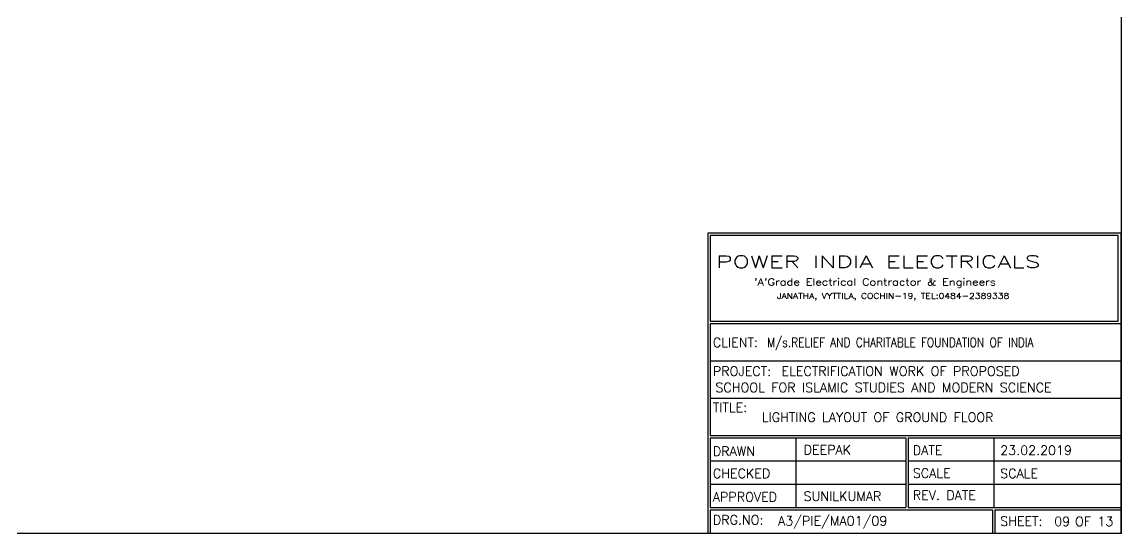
# Model space of a CAD drawing. Header units: inches. Extents: x -221585 to 401252, y -284294 to 332380.
# Drawn here: x 135218 to 140182, y 50275 to 52584 of the extents above; entities that cross this region are included whole.
import ezdxf

# ---------------------------------------------------------------- set-up
doc = ezdxf.new("R2010")
doc.units = ezdxf.units.IN
doc.header["$MEASUREMENT"] = 0
doc.linetypes.add('HIDDEN2', pattern=[0.1875, 0.125, -0.0625])
doc.layers.add('text', color=72, linetype='HIDDEN2', lineweight=5)
doc.styles.add('ROMAND', font='ROMAND.shx')
doc.styles.add('ROMANT', font='romant', dxfattribs={"width": 0.8, "oblique": 1, "height": 3})

# ---------------------------------------------------------------- blocks, each defined once
blk = doc.blocks.new('HF')
at = {"color": 1}
for s, height, style, width, p in [('POWER INDIA ELECTRICALS', 3.5, 'ROMANT', 1.5, (-34.43, 3.77)), ("'A'Grade Electrical Contractor & Engineers", 2, 'ROMANT', 1.2, (-23.6, -1.27)), ('JANATHA, VYTTILA, COCHIN-19, TEL:0484-2389338 ', 1.6, 'ROMAND', 1.2, (-17, -5.05))]:
    blk.add_text(s, height=height, dxfattribs=dict(at, style=style, width=width)).set_placement(p)

msp = doc.modelspace()

# ---------------------------------------------------------------- linework, layer by layer
at = {"color": 6}
for p, q in [((138323.5, 51223.9), (138323.5, 50719.9)), ((138324.2, 51223.9), (140179.2, 51223.9)), ((138324.2, 51055.9), (140179.2, 51055.9)), ((138324.2, 50887.9), (140179.2, 50887.9)), ((138323.5, 50709.4), (138323.5, 50394.4)), ((138324.2, 50719.9), (140179.2, 50719.9)), ((138324.2, 50709.4), (139207.4, 50709.4)), ((138710.1, 50709.4), (138710.1, 50394.4)), ((139207.4, 50709.4), (139207.4, 50394.4)), ((139216.6, 50709.4), (139216.6, 50394.4)), ((139216.6, 50709.4), (139603.7, 50709.4)), ((139603.7, 50709.4), (139603.7, 50394.4)), ((139603.7, 50709.4), (140179.2, 50709.4)), ((138324.2, 50604.4), (139207.4, 50604.4)), ((139216.6, 50604.4), (140179.2, 50604.4)), ((138324.2, 50499.4), (138628.4, 50499.4)), ((138628.4, 50499.4), (139207.4, 50499.4)), ((139216.6, 50499.4), (139603.7, 50499.4)), ((139603.7, 50499.4), (140179.2, 50499.4)), ((138324.2, 50394.4), (139207.4, 50394.4)), ((139216.6, 50394.4), (139613.8, 50394.4)), ((139613.8, 50394.4), (140179.2, 50394.4)), ((138324.2, 50383.9), (139598.5, 50383.9)), ((138324.2, 50383.9), (138324.2, 50278.9)), ((139598.5, 50383.9), (139598.5, 50278.4)), ((139609, 50383.9), (139609, 50277.7)), ((139609, 50383.9), (140179.2, 50383.9))]:
    msp.add_line(p, q, dxfattribs=at)
at = {"color": 6, "const_width": 6.3}
msp.add_lwpolyline([(140179.2, 50278.4), (131563.9, 50278.4), (131563.9, 56079.6), (140179.2, 56079.6)], close=True, dxfattribs=at)
at = {"color": 6}
for points in [[(138313.7, 51631.4), (138313.7, 50278.4), (140179.2, 50278.4), (140179.2, 51631.4)], [(138324.2, 51620.9), (138324.2, 51234.4), (140165.4, 51234.4), (140165.4, 51620.9)]]:
    msp.add_lwpolyline(points, close=True, dxfattribs=at)

# ---------------------------------------------------------------- block references
at = {"layer": 'text', "color": 1, "xscale": 15.75, "yscale": 15.75, "zscale": 15.75}
msp.add_blockref('HF', (138892.9, 51415.8), dxfattribs=at)

# ---------------------------------------------------------------- texts
at = {"color": 4, "style": 'ROMAND'}
for s, p in [('CLIENT:', (138335.8, 51118.3)), ('PROJECT:', (138335.8, 50988.4)), ('TITLE:', (138335.8, 50824.9)), ('DRAWN', (138335.8, 50627.4)), ('DATE', (139238.3, 50631.6)), ('CHECKED', (138335.8, 50527.7)), ('SCALE', (139238.3, 50528.4)), ('APPROVED', (138335.8, 50421.3)), ('REV. DATE', (139238.3, 50429.4)), ('DRG.NO:', (138335.8, 50317.9)), ('SHEET:', (139632.7, 50312.1))]:
    msp.add_text(s, height=42, dxfattribs=at).set_placement(p)
at = {"color": 246, "style": 'ROMAND', "width": 0.83}
msp.add_text(' M/s.RELIEF AND CHARITABLE FOUNDATION OF INDIA', height=42, dxfattribs=at).set_placement((138556.7, 51118.2))
at = {"color": 246, "style": 'ROMAND'}
for s, p in [('ELECTRIFICATION WORK OF PROPOSED', (138645.8, 50988.4)), ('SCHOOL FOR ISLAMIC STUDIES AND MODERN SCIENCE', (138347.4, 50914.9)), ('23.02.2019', (139632.7, 50631.6)), ('OF 13', (139970.5, 50311.2))]:
    msp.add_text(s, height=42, dxfattribs=at).set_placement(p)
at = {"style": 'ROMAND'}
msp.add_text('LIGHTING LAYOUT OF GROUND FLOOR', height=42, dxfattribs=at).set_placement((138556.7, 50780.8))
for tag, p, s in [('DEEPAK', (138745.6, 50634.2), 'BTB'), ('SUNILKUMAR', (138745.6, 50424.2), 'BTB'), ('A3/PIE/MA01/09', (138630.2, 50313.4), 'A3\\PIE\\'), ('09', (139876.2, 50311.2), '-')]:
    msp.add_attdef(tag, p, s, height=42, dxfattribs=at)
at = {"color": 246, "style": 'ROMAND'}
msp.add_attdef('SCALE', (139632.7, 50527.7), 'NTS', height=42, dxfattribs=at)

doc.saveas('drawing.dxf')
